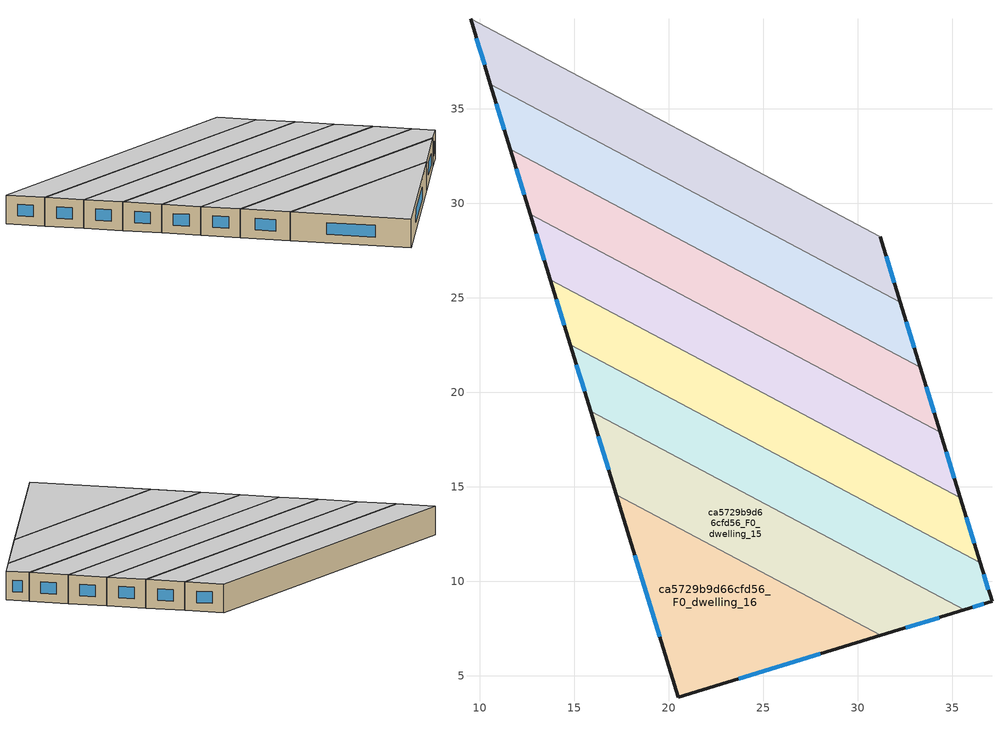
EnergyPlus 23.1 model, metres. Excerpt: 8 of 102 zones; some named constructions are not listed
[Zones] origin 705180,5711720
ca5729b9d66cfd56_F0_dwelling_10
 floor ground (EU_floor_Construction): 32.25,24.77 33.31,21.32 11.63,32.85 10.57,36.3 z0
 wall outside (EU_wall_Construction): 10.57,36.3 11.63,32.85 / 33.31,21.32 32.25,24.77 z0:3
 wall to ca5729b9d66cfd56_F0_dwelling_9 (EU_wall_Construction): 32.25,24.77 10.57,36.3 z0:3
 wall to ca5729b9d66cfd56_F0_dwelling_11 (EU_wall_Construction): 11.63,32.85 33.3,21.32 z0:3
 window (EU_Window_Construction): 10.89,35.27 11.31,33.89 / 32.99,22.35 32.56,23.73 z0.9:2.1
 ceiling to ca5729b9d66cfd56_F1_dwelling_10 (EU_floor_Construction): 33.3,21.32 32.25,24.77 10.57,36.3 11.63,32.85 z3
ca5729b9d66cfd56_F0_dwelling_11
 floor ground (EU_floor_Construction): 33.31,21.32 34.36,17.87 12.69,29.41 11.63,32.85 z0
 wall outside (EU_wall_Construction): 11.63,32.85 12.69,29.41 / 34.36,17.87 33.31,21.32 z0:3
 wall to ca5729b9d66cfd56_F0_dwelling_12 (EU_wall_Construction): 12.69,29.41 34.36,17.87 z0:3
 window (EU_Window_Construction): 11.95,31.82 12.37,30.44 / 34.04,18.9 33.62,20.29 z0.9:2.1
 ceiling to ca5729b9d66cfd56_F1_dwelling_11 (EU_floor_Construction): 34.36,17.87 33.3,21.32 11.63,32.85 12.69,29.41 z3
ca5729b9d66cfd56_F0_dwelling_12
 floor ground (EU_floor_Construction): 34.36,17.87 35.42,14.42 13.74,25.96 12.69,29.41 z0
 wall outside (EU_wall_Construction): 12.69,29.41 13.74,25.96 / 35.42,14.42 34.36,17.87 z0:3
 wall to ca5729b9d66cfd56_F0_dwelling_13 (EU_wall_Construction): 13.74,25.96 35.42,14.42 z0:3
 window (EU_Window_Construction): 13,28.37 13.43,26.99 / 35.1,15.46 34.68,16.84 z0.9:2.1
 ceiling to ca5729b9d66cfd56_F1_dwelling_12 (EU_floor_Construction): 35.42,14.42 34.36,17.87 12.69,29.41 13.74,25.96 z3
ca5729b9d66cfd56_F0_dwelling_13
 floor ground (EU_floor_Construction): 35.42,14.42 36.47,10.98 14.8,22.51 13.74,25.96 z0
 wall outside (EU_wall_Construction): 13.74,25.96 14.8,22.51 / 36.47,10.98 35.42,14.42 z0:3
 wall to ca5729b9d66cfd56_F0_dwelling_14 (EU_wall_Construction): 14.8,22.51 36.47,10.98 z0:3
 window (EU_Window_Construction): 14.06,24.93 14.48,23.54 / 36.16,12.01 35.73,13.39 z0.9:2.1
 ceiling to ca5729b9d66cfd56_F1_dwelling_13 (EU_floor_Construction): 36.47,10.98 35.42,14.42 13.74,25.96 14.8,22.51 z3
ca5729b9d66cfd56_F0_dwelling_14
 floor ground (EU_floor_Construction): 36.47,10.98 37.1,8.93 35.63,8.49 15.88,19 14.8,22.51 z0
 wall outside (EU_wall_Construction): 35.63,8.49 37.1,8.93 36.47,10.98 / 14.8,22.51 15.88,19 z0:3
 wall to ca5729b9d66cfd56_F0_dwelling_15 (EU_wall_Construction): 15.88,19 35.63,8.49 z0:3
 window (EU_Window_Construction): 36.07,8.62 36.66,8.8 / 15.12,21.46 15.55,20.05 / 36.91,9.55 36.66,10.37 z0.9:2.1
 ceiling to ca5729b9d66cfd56_F1_dwelling_14 (EU_floor_Construction): 37.1,8.93 36.47,10.98 14.8,22.51 15.88,19 35.63,8.49 z3
ca5729b9d66cfd56_F0_dwelling_15
 floor ground (EU_floor_Construction): 35.63,8.49 31.2,7.14 17.23,14.57 15.88,19 z0
 wall outside (EU_wall_Construction): 15.88,19 17.23,14.57 / 31.2,7.14 35.63,8.49 z0:3
 wall to ca5729b9d66cfd56_F0_dwelling_16 (EU_wall_Construction): 17.23,14.57 31.2,7.14 z0:3
 window (EU_Window_Construction): 16.28,17.67 16.83,15.9 / 32.53,7.54 34.31,8.08 z0.9:2.1
 ceiling to ca5729b9d66cfd56_F1_dwelling_15 (EU_floor_Construction): 35.63,8.49 15.88,19 17.23,14.57 31.2,7.14 z3
ca5729b9d66cfd56_F0_dwelling_16
 floor ground (EU_floor_Construction): 31.2,7.14 20.51,3.88 17.23,14.57 z0
 wall outside (EU_wall_Construction): 17.23,14.57 20.51,3.88 31.2,7.14 z0:3
 window (EU_Window_Construction): 18.22,11.37 19.53,7.08 / 23.71,4.85 28,6.16 z0.9:2.1
 ceiling to ca5729b9d66cfd56_F1_dwelling_16 (EU_floor_Construction): 31.2,7.14 17.23,14.57 20.51,3.88 z3
ca5729b9d66cfd56_F0_dwelling_9
 floor ground (EU_floor_Construction): 31.19,28.21 32.25,24.77 10.57,36.3 9.52,39.75 z0
 wall outside (EU_wall_Construction): 9.52,39.75 10.57,36.3 / 32.25,24.77 31.19,28.21 z0:3
 wall to ca5729b9d66cfd56_F0_dwelling_8 (EU_wall_Construction): 31.19,28.21 9.52,39.75 z0:3
 window (EU_Window_Construction): 9.83,38.72 10.26,37.33 / 31.93,25.8 31.51,27.18 z0.9:2.1
 ceiling to ca5729b9d66cfd56_F1_dwelling_9 (EU_floor_Construction): 32.25,24.77 31.19,28.21 9.52,39.75 10.57,36.3 z3
[HVACTEMPLATE:THERMOSTAT] Constant Heating Setpoint=20; Constant Cooling Setpoint=50
EU_HeatOnly_ca5729b9d66cfd56_F1_dwelling_13; EU_HeatOnly_ca5729b9d66cfd56_F1_dwelling_14; EU_HeatOnly_ca5729b9d66cfd56_F1_dwelling_15; EU_HeatOnly_ca5729b9d66cfd56_F1_dwelling_16; EU_HeatOnly_ca5729b9d66cfd56_F2_dwelling_0; EU_HeatOnly_ca5729b9d66cfd56_F2_dwelling_1; EU_HeatOnly_ca5729b9d66cfd56_F2_dwelling_2; EU_HeatOnly_ca5729b9d66cfd56_F2_dwelling_3; EU_HeatOnly_ca5729b9d66cfd56_F2_dwelling_4; EU_HeatOnly_ca5729b9d66cfd56_F2_dwelling_5; EU_HeatOnly_ca5729b9d66cfd56_F2_dwelling_6; EU_HeatOnly_ca5729b9d66cfd56_F2_dwelling_7; EU_HeatOnly_ca5729b9d66cfd56_F2_dwelling_8; EU_HeatOnly_ca5729b9d66cfd56_F2_dwelling_9; EU_HeatOnly_ca5729b9d66cfd56_F2_dwelling_10; EU_HeatOnly_ca5729b9d66cfd56_F2_dwelling_11; EU_HeatOnly_ca5729b9d66cfd56_F2_dwelling_12; EU_HeatOnly_ca5729b9d66cfd56_F2_dwelling_13; EU_HeatOnly_ca5729b9d66cfd56_F2_dwelling_14; EU_HeatOnly_ca5729b9d66cfd56_F2_dwelling_15; EU_HeatOnly_ca5729b9d66cfd56_F2_dwelling_16; EU_HeatOnly_ca5729b9d66cfd56_F3_dwelling_0; EU_HeatOnly_ca5729b9d66cfd56_F3_dwelling_1; EU_HeatOnly_ca5729b9d66cfd56_F3_dwelling_2; EU_HeatOnly_ca5729b9d66cfd56_F3_dwelling_3; EU_HeatOnly_ca5729b9d66cfd56_F3_dwelling_4; EU_HeatOnly_ca5729b9d66cfd56_F3_dwelling_5; EU_HeatOnly_ca5729b9d66cfd56_F3_dwelling_6; EU_HeatOnly_ca5729b9d66cfd56_F3_dwelling_7; EU_HeatOnly_ca5729b9d66cfd56_F3_dwelling_8; EU_HeatOnly_ca5729b9d66cfd56_F3_dwelling_9; EU_HeatOnly_ca5729b9d66cfd56_F3_dwelling_10; EU_HeatOnly_ca5729b9d66cfd56_F3_dwelling_11; EU_HeatOnly_ca5729b9d66cfd56_F3_dwelling_12; EU_HeatOnly_ca5729b9d66cfd56_F3_dwelling_13; EU_HeatOnly_ca5729b9d66cfd56_F3_dwelling_14; EU_HeatOnly_ca5729b9d66cfd56_F3_dwelling_15; EU_HeatOnly_ca5729b9d66cfd56_F3_dwelling_16; EU_HeatOnly_ca5729b9d66cfd56_F4_dwelling_0; EU_HeatOnly_ca5729b9d66cfd56_F4_dwelling_1; EU_HeatOnly_ca5729b9d66cfd56_F4_dwelling_2; EU_HeatOnly_ca5729b9d66cfd56_F4_dwelling_3; EU_HeatOnly_ca5729b9d66cfd56_F4_dwelling_4; EU_HeatOnly_ca5729b9d66cfd56_F4_dwelling_5; EU_HeatOnly_ca5729b9d66cfd56_F4_dwelling_6; EU_HeatOnly_ca5729b9d66cfd56_F4_dwelling_7; EU_HeatOnly_ca5729b9d66cfd56_F4_dwelling_8; EU_HeatOnly_ca5729b9d66cfd56_F4_dwelling_9; EU_HeatOnly_ca5729b9d66cfd56_F4_dwelling_10; EU_HeatOnly_ca5729b9d66cfd56_F4_dwelling_11; EU_HeatOnly_ca5729b9d66cfd56_F4_dwelling_12; EU_HeatOnly_ca5729b9d66cfd56_F4_dwelling_13; EU_HeatOnly_ca5729b9d66cfd56_F4_dwelling_14; EU_HeatOnly_ca5729b9d66cfd56_F4_dwelling_15; EU_HeatOnly_ca5729b9d66cfd56_F4_dwelling_16; EU_HeatOnly_ca5729b9d66cfd56_F5_dwelling_0; EU_HeatOnly_ca5729b9d66cfd56_F5_dwelling_1; EU_HeatOnly_ca5729b9d66cfd56_F5_dwelling_2; EU_HeatOnly_ca5729b9d66cfd56_F5_dwelling_3; EU_HeatOnly_ca5729b9d66cfd56_F5_dwelling_4; EU_HeatOnly_ca5729b9d66cfd56_F5_dwelling_5; EU_HeatOnly_ca5729b9d66cfd56_F5_dwelling_6; EU_HeatOnly_ca5729b9d66cfd56_F5_dwelling_7; EU_HeatOnly_ca5729b9d66cfd56_F5_dwelling_8; EU_HeatOnly_ca5729b9d66cfd56_F5_dwelling_9; EU_HeatOnly_ca5729b9d66cfd56_F5_dwelling_10; EU_HeatOnly_ca5729b9d66cfd56_F5_dwelling_11; EU_HeatOnly_ca5729b9d66cfd56_F5_dwelling_12; EU_HeatOnly_ca5729b9d66cfd56_F5_dwelling_13; EU_HeatOnly_ca5729b9d66cfd56_F5_dwelling_14; EU_HeatOnly_ca5729b9d66cfd56_F5_dwelling_15; EU_HeatOnly_ca5729b9d66cfd56_F5_dwelling_16
